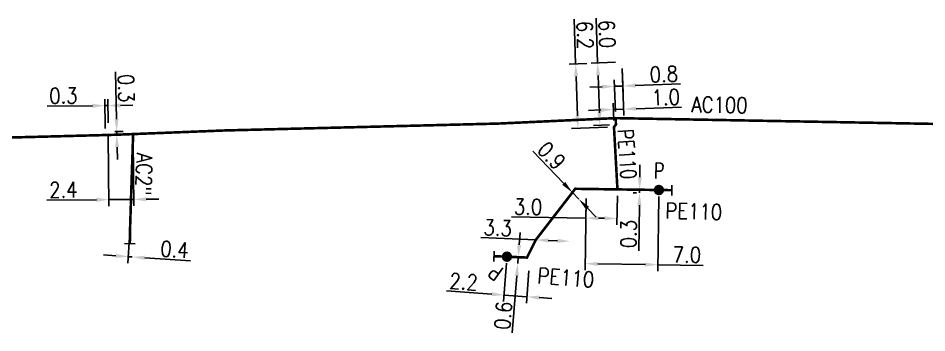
# Model space of a CAD drawing. Header units: millimetres. Extents: x 101000 to 102000, y 121011 to 122007.
# Drawn here: x 101656.4 to 101744.1, y 121976.3 to 122006.6 of the extents above; entities that cross this region are included whole.
import ezdxf
from ezdxf.enums import TextEntityAlignment as Align

# ---------------------------------------------------------------- set-up
doc = ezdxf.new("R2010")
doc.units = ezdxf.units.MM
doc.header["$PDMODE"] = 34
doc.linetypes.add('L_25_AP', pattern=[2000, 1000, 1000])
doc.linetypes.add('L_25_PE', pattern=[2000, 1000, 1000])
doc.layers.get('0').update_dxf_attribs({"linetype": 'CONTINUOUS'})
doc.layers.get('Defpoints').update_dxf_attribs({"linetype": 'CONTINUOUS'})
for name, color, linetype in [('L_150', 1, 'CONTINUOUS'), ('L_300', 7, 'CONTINUOUS'), ('L_340', 7, 'CONTINUOUS')]:
    doc.layers.add(name, color=color, linetype=linetype)
doc.styles.add('G_ROMANS', font='ROMANS.SHX', dxfattribs={"width": 0.75})
doc.styles.get("Standard").update_dxf_attribs({"font": 'romans.shx', "width": 0.85})
doc.dimstyles.get("Standard").update_dxf_attribs({"dimtxt": 1.5, "dimasz": 1.2, "dimexe": 0.625, "dimexo": 0.625, "dimgap": 0.25, "dimtad": 1, "dimdec": 1, "dimzin": 0, "dimdsep": 46, "dimtxsty": 'Standard', "dimcen": -0.5, "dimadec": 0, "dimazin": 0, "dimtfac": 1, "dimtdec": 1, "dimtmove": 0, "dimatfit": 3, "dimfxl": 0, "dimtolj": 1, "dimtzin": 0, "dimarcsym": 0})

# ---------------------------------------------------------------- blocks, each defined once
blk = doc.blocks.new('*D30')
at = {"layer": 'Defpoints', "color": 0, "linetype": 'Continuous', "transparency": 16777216}
for p in [(101714.673, 122002.371), (101714.835, 121997.838), (101713.9, 121996.118)]:
    blk.add_point(p, dxfattribs=at)
at = {"layer": 'L_150', "color": 0, "linetype": 'Continuous', "lineweight": -2, "transparency": 16777216}
for p, q in [((101714.695, 122001.747), (101714.857, 121997.213)), ((101713.877, 121996.743), (101713.817, 121998.427)), ((101712.64, 121997.759), (101711.441, 121997.716)), ((101713.839, 121997.802), (101714.835, 121997.838)), ((101716.034, 121997.881), (101720.422, 121998.038))]:
    blk.add_line(p, q, dxfattribs=at)
at = {"layer": 'L_150', "color": 0, "linetype": 'Continuous', "transparency": 16777216}
for points in [[(101712.633, 121997.959), (101712.647, 121997.559), (101713.839, 121997.802)], [(101716.027, 121998.081), (101716.041, 121997.681), (101714.835, 121997.838)]]:
    blk.add_solid(points, dxfattribs=at)
at = {"layer": 'L_150', "color": 0, "linetype": 'Continuous', "transparency": 16777216, "insert": (101718.892, 121998.984), "char_height": 1.5, "attachment_point": 5, "rotation": 2.05241}
blk.add_mtext('\\A1;1.0', dxfattribs=at)
blk = doc.blocks.new('*D31')
at = {"layer": 'Defpoints', "color": 0, "linetype": 'Continuous', "transparency": 16777216}
for p in [(101711.23, 121989.848), (101714.234, 121990.105), (101711.194, 121987.346)]:
    blk.add_point(p, dxfattribs=at)
at = {"layer": 'L_150', "color": 0, "linetype": 'Continuous', "lineweight": -2, "transparency": 16777216}
for p, q in [((101714.225, 121989.48), (101714.184, 121986.678)), ((101711.221, 121989.223), (101711.185, 121986.721)), ((101711.194, 121987.346), (101704.014, 121987.449)), ((101712.993, 121987.32), (101712.393, 121987.328))]:
    blk.add_line(p, q, dxfattribs=at)
at = {"layer": 'L_150', "color": 0, "linetype": 'Continuous', "transparency": 16777216}
for points in [[(101712.396, 121987.528), (101712.391, 121987.128), (101711.194, 121987.346)], [(101712.996, 121987.52), (101712.991, 121987.12), (101714.193, 121987.303)]]:
    blk.add_solid(points, dxfattribs=at)
at = {"layer": 'L_150', "color": 0, "linetype": 'Continuous', "transparency": 16777216, "insert": (101705.614, 121988.426), "char_height": 1.5, "attachment_point": 5, "rotation": 359.1764}
blk.add_mtext('\\A1;3.0', dxfattribs=at)
blk = doc.blocks.new('*D32')
at = {"layer": 'Defpoints', "color": 0, "linetype": 'Continuous', "transparency": 16777216}
for p in [(101711.23, 121989.848), (101718.233, 121990.048), (101711.13, 121982.953)]:
    blk.add_point(p, dxfattribs=at)
at = {"layer": 'L_300', "color": 0, "linetype": 'Continuous', "lineweight": -2, "transparency": 16777216}
for p, q in [((101718.224, 121989.423), (101718.121, 121982.227)), ((101711.221, 121989.223), (101711.121, 121982.328)), ((101712.33, 121982.935), (101716.93, 121982.869)), ((101718.13, 121982.852), (101722.501, 121982.789))]:
    blk.add_line(p, q, dxfattribs=at)
at = {"layer": 'L_300', "color": 0, "linetype": 'Continuous', "transparency": 16777216}
for points in [[(101712.333, 121983.135), (101712.327, 121982.735), (101711.13, 121982.953)], [(101716.933, 121983.069), (101716.927, 121982.669), (101718.13, 121982.852)]]:
    blk.add_solid(points, dxfattribs=at)
at = {"layer": 'L_300', "color": 0, "linetype": 'Continuous', "transparency": 16777216, "insert": (101720.93, 121983.812), "char_height": 1.5, "attachment_point": 5, "rotation": 359.1764}
blk.add_mtext('\\A1;7.0', dxfattribs=at)
blk = doc.blocks.new('*D33')
at = {"layer": 'Defpoints', "color": 0, "linetype": 'Continuous', "transparency": 16777216}
for p in [(101709.892, 121989.813), (101710.515, 121989.163), (101710.515, 121989.163)]:
    blk.add_point(p, dxfattribs=at)
at = {"layer": 'L_150', "color": 0, "linetype": 'Continuous', "lineweight": -2, "transparency": 16777216}
for p, q in [((101709.062, 121990.68), (101706.079, 121993.792)), ((101710.515, 121989.163), (101709.892, 121989.813)), ((101711.345, 121988.297), (101712.175, 121987.43))]:
    blk.add_line(p, q, dxfattribs=at)
at = {"layer": 'L_150', "color": 0, "linetype": 'Continuous', "transparency": 16777216}
for points in [[(101709.206, 121990.818), (101708.917, 121990.541), (101709.892, 121989.813)], [(101711.489, 121988.435), (101711.2, 121988.159), (101710.515, 121989.163)]]:
    blk.add_solid(points, dxfattribs=at)
at = {"layer": 'L_150', "color": 0, "linetype": 'Continuous', "transparency": 16777216, "insert": (101707.878, 121993.361), "char_height": 1.5, "attachment_point": 5, "rotation": 313.77651}
blk.add_mtext('\\A1;0.9', dxfattribs=at)
blk = doc.blocks.new('*D34')
at = {"layer": 'Defpoints', "color": 0, "linetype": 'Continuous', "transparency": 16777216}
for p in [(101716.366, 121989.775), (101716.681, 121989.77), (101716.685, 121990.07)]:
    blk.add_point(p, dxfattribs=at)
at = {"layer": 'L_150', "color": 0, "linetype": 'Continuous', "lineweight": -2, "transparency": 16777216}
for p, q in [((101716.388, 121991.274), (101716.405, 121992.474)), ((101716.056, 121989.779), (101715.741, 121989.784)), ((101716.061, 121990.079), (101715.746, 121990.084)), ((101716.37, 121990.075), (101716.366, 121989.775)), ((101716.349, 121988.575), (101716.286, 121984.204))]:
    blk.add_line(p, q, dxfattribs=at)
at = {"layer": 'L_150', "color": 0, "linetype": 'Continuous', "transparency": 16777216}
for points in [[(101716.188, 121991.277), (101716.588, 121991.272), (101716.37, 121990.075)], [(101716.149, 121988.578), (101716.549, 121988.572), (101716.366, 121989.775)]]:
    blk.add_solid(points, dxfattribs=at)
at = {"layer": 'L_150', "color": 0, "linetype": 'Continuous', "transparency": 16777216, "insert": (101715.309, 121985.804), "char_height": 1.5, "attachment_point": 5, "rotation": 89.1764}
blk.add_mtext('\\A1;0.3', dxfattribs=at)
blk = doc.blocks.new('L_340_07')
at = {"color": 0, "linetype": 'Continuous', "const_width": 0.25, "flags": 128}
blk.add_lwpolyline([(0, 0), (1.25, 0)], dxfattribs=at)
at = {"color": 0, "linetype": 'Continuous', "flags": 128}
blk.add_lwpolyline([(1.25, -0.5), (1.25, 0.5)], dxfattribs=at)
at = {"color": 0, "linetype": 'Continuous', "style": 'G_ROMANS', "width": 0.75, "flags": 3}
for tag, p in [('DEF_LEG', (0.723, -3.465)), ('DEF_COUP', (0.723, -5.965)), ('DEF_TYPE', (0.723, -8.465))]:
    blk.add_attdef(tag, text='', height=1.2, dxfattribs=at).set_placement(p, align=Align.MIDDLE)
blk = doc.blocks.new('L_300_12')
at = {"color": 0, "linetype": 'Continuous', "const_width": 0.497, "flags": 128}
blk.add_lwpolyline([(-0.252, 0, 1), (0.252, 0, 1)], format="xyb", close=True, dxfattribs=at)
at = {"color": 0, "linetype": 'Continuous', "style": 'G_ROMANS', "width": 0.75}
blk.add_text('P', height=1.5, dxfattribs=at).set_placement((0, 1.85), align=Align.MIDDLE)
at = {"color": 0, "linetype": 'Continuous', "style": 'G_ROMANS', "width": 0.75, "flags": 3}
for tag, p in [('DEF_LEG', (0, -5)), ('DEF_COUP', (0, -7.5)), ('DEF_TYPE', (0, -10))]:
    blk.add_attdef(tag, text='', height=1.2, dxfattribs=at).set_placement(p, align=Align.MIDDLE)
blk = doc.blocks.new('*D35')
at = {"layer": 'Defpoints', "color": 0, "linetype": 'Continuous', "transparency": 16777216}
for p in [(101706.36, 121985.245), (101709.657, 121985.105), (101709.657, 121985.105)]:
    blk.add_point(p, dxfattribs=at)
at = {"layer": 'L_150', "color": 0, "linetype": 'Continuous', "lineweight": -2, "transparency": 16777216}
for p, q in [((101706.36, 121985.245), (101701.064, 121985.468)), ((101708.458, 121985.156), (101707.559, 121985.194))]:
    blk.add_line(p, q, dxfattribs=at)
at = {"layer": 'L_150', "color": 0, "linetype": 'Continuous', "transparency": 16777216}
for points in [[(101707.568, 121985.394), (101707.551, 121984.994), (101706.36, 121985.245)], [(101708.467, 121985.356), (101708.45, 121984.956), (101709.657, 121985.105)]]:
    blk.add_solid(points, dxfattribs=at)
at = {"layer": 'L_150', "color": 0, "linetype": 'Continuous', "transparency": 16777216, "insert": (101702.691, 121986.4), "char_height": 1.5, "attachment_point": 5, "rotation": 357.58322}
blk.add_mtext('\\A1;3.3', dxfattribs=at)
blk = doc.blocks.new('*D36')
at = {"layer": 'Defpoints', "color": 0, "linetype": 'Continuous', "transparency": 16777216}
for p in [(101703.58, 121983.622), (101705.732, 121982.893), (101705.501, 121979.769)]:
    blk.add_point(p, dxfattribs=at)
at = {"layer": 'L_300', "color": 0, "linetype": 'Continuous', "lineweight": -2, "transparency": 16777216}
for p, q in [((101703.533, 121982.999), (101703.261, 121979.307)), ((101705.686, 121982.269), (101705.455, 121979.145)), ((101702.11, 121980.019), (101697.751, 121980.341)), ((101705.501, 121979.769), (101703.307, 121979.931)), ((101706.698, 121979.68), (101707.894, 121979.592))]:
    blk.add_line(p, q, dxfattribs=at)
at = {"layer": 'L_300', "color": 0, "linetype": 'Continuous', "transparency": 16777216}
for points in [[(101702.125, 121980.218), (101702.095, 121979.819), (101703.307, 121979.931)], [(101706.712, 121979.88), (101706.683, 121979.481), (101705.501, 121979.769)]]:
    blk.add_solid(points, dxfattribs=at)
at = {"layer": 'L_300', "color": 0, "linetype": 'Continuous', "transparency": 16777216, "insert": (101699.406, 121981.221), "char_height": 1.5, "attachment_point": 5, "rotation": 355.77637}
blk.add_mtext('\\A1;2.2', dxfattribs=at)
blk = doc.blocks.new('*D37')
at = {"layer": 'Defpoints', "color": 0, "linetype": 'Continuous', "transparency": 16777216}
for p in [(101704.664, 121983.578), (101704.617, 121982.98), (101704.617, 121982.98)]:
    blk.add_point(p, dxfattribs=at)
at = {"layer": 'L_150', "color": 0, "linetype": 'Continuous', "lineweight": -2, "transparency": 16777216}
for p, q in [((101704.758, 121984.775), (101704.852, 121985.971)), ((101704.664, 121983.578), (101704.617, 121982.98)), ((101704.523, 121981.784), (101704.092, 121976.295))]:
    blk.add_line(p, q, dxfattribs=at)
at = {"layer": 'L_150', "color": 0, "linetype": 'Continuous', "transparency": 16777216}
for points in [[(101704.559, 121984.79), (101704.958, 121984.759), (101704.664, 121983.578)], [(101704.324, 121981.799), (101704.723, 121981.768), (101704.617, 121982.98)]]:
    blk.add_solid(points, dxfattribs=at)
at = {"layer": 'L_150', "color": 0, "linetype": 'Continuous', "transparency": 16777216, "insert": (101703.219, 121977.954), "char_height": 1.5, "attachment_point": 5, "rotation": 85.50861}
blk.add_mtext('\\A1;0.6', dxfattribs=at)
blk = doc.blocks.new('*D38')
at = {"layer": 'Defpoints', "color": 0, "linetype": 'Continuous', "transparency": 16777216}
for p in [(101712.323, 122002.287), (101714.673, 122002.371), (101714.088, 121996.346)]:
    blk.add_point(p, dxfattribs=at)
at = {"layer": 'L_150', "color": 0, "linetype": 'Continuous', "lineweight": -2, "transparency": 16777216}
for p, q in [((101712.323, 122002.287), (101712.169, 122006.595)), ((101714.048, 122002.349), (101711.699, 122002.265)), ((101712.495, 121997.49), (101712.366, 122001.088)), ((101713.463, 121996.324), (101711.914, 121996.268))]:
    blk.add_line(p, q, dxfattribs=at)
at = {"layer": 'L_150', "color": 0, "linetype": 'Continuous', "transparency": 16777216}
for points in [[(101712.566, 122001.095), (101712.167, 122001.081), (101712.323, 122002.287)], [(101712.695, 121997.497), (101712.295, 121997.483), (101712.538, 121996.291)]]:
    blk.add_solid(points, dxfattribs=at)
at = {"layer": 'L_150', "color": 0, "linetype": 'Continuous', "transparency": 16777216, "insert": (101713.224, 122005.076), "char_height": 1.5, "attachment_point": 5, "rotation": 272.05241}
blk.add_mtext('\\A1;6.0', dxfattribs=at)
blk = doc.blocks.new('*D39')
at = {"layer": 'Defpoints', "color": 0, "linetype": 'Continuous', "transparency": 16777216}
for p in [(101714.673, 122002.371), (101714.755, 122000.064), (101714.066, 121996.971)]:
    blk.add_point(p, dxfattribs=at)
at = {"layer": 'L_150', "color": 0, "linetype": 'Continuous', "lineweight": -2, "transparency": 16777216}
for p, q in [((101714.695, 122001.747), (101714.778, 121999.44)), ((101712.756, 121999.993), (101711.557, 121999.95)), ((101714.043, 121997.596), (101713.933, 122000.66)), ((101713.956, 122000.036), (101714.755, 122000.064)), ((101715.954, 122000.107), (101720.323, 122000.264))]:
    blk.add_line(p, q, dxfattribs=at)
at = {"layer": 'L_150', "color": 0, "linetype": 'Continuous', "transparency": 16777216}
for points in [[(101712.749, 122000.193), (101712.764, 121999.793), (101713.956, 122000.036)], [(101715.947, 122000.307), (101715.962, 121999.908), (101714.755, 122000.064)]]:
    blk.add_solid(points, dxfattribs=at)
at = {"layer": 'L_150', "color": 0, "linetype": 'Continuous', "transparency": 16777216, "insert": (101718.703, 122001.207), "char_height": 1.5, "attachment_point": 5, "rotation": 2.05241}
blk.add_mtext('\\A1;0.8', dxfattribs=at)
blk = doc.blocks.new('*D40')
at = {"layer": 'Defpoints', "color": 0, "linetype": 'Continuous', "transparency": 16777216}
for p in [(101710.202, 122002.19), (101711.903, 122002.251), (101713.9, 121996.118)]:
    blk.add_point(p, dxfattribs=at)
at = {"layer": 'L_150', "color": 0, "linetype": 'Continuous', "lineweight": -2, "transparency": 16777216}
for p, q in [((101710.202, 122002.19), (101710.048, 122006.498)), ((101711.279, 122002.228), (101709.578, 122002.167)), ((101710.381, 121997.193), (101710.245, 122000.99)), ((101713.275, 121996.096), (101709.8, 121995.971))]:
    blk.add_line(p, q, dxfattribs=at)
at = {"layer": 'L_150', "color": 0, "linetype": 'Continuous', "transparency": 16777216}
for points in [[(101710.445, 122000.998), (101710.045, 122000.983), (101710.202, 122002.19)], [(101710.581, 121997.2), (101710.182, 121997.186), (101710.424, 121995.994)]]:
    blk.add_solid(points, dxfattribs=at)
at = {"layer": 'L_150', "color": 0, "linetype": 'Continuous', "transparency": 16777216, "insert": (101711.103, 122004.979), "char_height": 1.5, "attachment_point": 5, "rotation": 272.05241}
blk.add_mtext('\\A1;6.2', dxfattribs=at)
blk = doc.blocks.new('*D458')
at = {"layer": 'Defpoints', "color": 0, "linetype": 'Continuous', "transparency": 16777216}
for p in [(101665.126, 121995.654), (101665.953, 121995.373), (101665.953, 121995.373)]:
    blk.add_point(p, dxfattribs=at)
at = {"layer": 'L_150', "color": 0, "linetype": 'Continuous', "lineweight": -2, "transparency": 16777216}
for p, q in [((101665.921, 121996.871), (101665.823, 122001.42)), ((101665.751, 121995.667), (101666.572, 121995.685)), ((101665.953, 121995.373), (101665.947, 121995.672)), ((101665.979, 121994.173), (101666.005, 121992.973))]:
    blk.add_line(p, q, dxfattribs=at)
at = {"layer": 'L_150', "color": 0, "linetype": 'Continuous', "transparency": 16777216}
for points in [[(101666.121, 121996.876), (101665.721, 121996.867), (101665.947, 121995.672)], [(101666.179, 121994.177), (101665.779, 121994.169), (101665.953, 121995.373)]]:
    blk.add_solid(points, dxfattribs=at)
at = {"layer": 'L_150', "color": 0, "linetype": 'Continuous', "transparency": 16777216, "insert": (101666.857, 121999.857), "char_height": 1.5, "attachment_point": 5, "rotation": 271.23517}
blk.add_mtext('\\A1;0.3', dxfattribs=at)
blk = doc.blocks.new('*D459')
at = {"layer": 'Defpoints', "color": 0, "linetype": 'Continuous', "transparency": 16777216}
for p in [(101667.225, 121986.126), (101667.053, 121983.626), (101667.449, 121983.599)]:
    blk.add_point(p, dxfattribs=at)
at = {"layer": 'L_340', "color": 0, "linetype": 'Continuous', "lineweight": -2, "transparency": 16777216}
for p, q in [((101667.182, 121985.503), (101667.01, 121983.003)), ((101667.492, 121984.223), (101667.492, 121984.223)), ((101665.856, 121983.708), (101664.659, 121983.791)), ((101667.053, 121983.626), (101667.449, 121983.599)), ((101668.646, 121983.517), (101673.068, 121983.213))]:
    blk.add_line(p, q, dxfattribs=at)
at = {"layer": 'L_340', "color": 0, "linetype": 'Continuous', "transparency": 16777216}
for points in [[(101665.869, 121983.908), (101665.842, 121983.509), (101667.053, 121983.626)], [(101668.66, 121983.716), (101668.632, 121983.317), (101667.449, 121983.599)]]:
    blk.add_solid(points, dxfattribs=at)
at = {"layer": 'L_340', "color": 0, "linetype": 'Continuous', "transparency": 16777216, "insert": (101671.524, 121984.321), "char_height": 1.5, "attachment_point": 5, "rotation": 356.07044}
blk.add_mtext('\\A1;0.4', dxfattribs=at)
blk = doc.blocks.new('*D460')
at = {"layer": 'Defpoints', "color": 0, "linetype": 'Continuous', "transparency": 16777216}
for p in [(101665.119, 121995.904), (101667.527, 121995.435), (101665.192, 121989.119)]:
    blk.add_point(p, dxfattribs=at)
at = {"layer": 'L_150', "color": 0, "linetype": 'Continuous', "lineweight": -2, "transparency": 16777216}
for p, q in [((101665.125, 121995.279), (101665.198, 121988.494)), ((101667.533, 121994.81), (101667.601, 121988.519)), ((101663.992, 121989.106), (101659.196, 121989.054)), ((101667.594, 121989.144), (101665.192, 121989.119)), ((101668.794, 121989.157), (101669.994, 121989.17))]:
    blk.add_line(p, q, dxfattribs=at)
at = {"layer": 'L_150', "color": 0, "linetype": 'Continuous', "transparency": 16777216}
for points in [[(101663.989, 121989.306), (101663.994, 121988.906), (101665.192, 121989.119)], [(101668.792, 121989.357), (101668.796, 121988.957), (101667.594, 121989.144)]]:
    blk.add_solid(points, dxfattribs=at)
at = {"layer": 'L_150', "color": 0, "linetype": 'Continuous', "transparency": 16777216, "insert": (101660.801, 121990.071), "char_height": 1.5, "attachment_point": 5, "rotation": 0.61598}
blk.add_mtext('\\A1;2.4', dxfattribs=at)
blk = doc.blocks.new('*D461')
at = {"layer": 'Defpoints', "color": 0, "linetype": 'Continuous', "transparency": 16777216}
for p in [(101664.798, 121998.174), (101665.119, 121995.904), (101664.828, 121995.341)]:
    blk.add_point(p, dxfattribs=at)
at = {"layer": 'L_150', "color": 0, "linetype": 'Continuous', "lineweight": -2, "transparency": 16777216}
for p, q in [((101664.821, 121995.966), (101664.791, 121998.799)), ((101665.094, 121998.177), (101664.798, 121998.174)), ((101665.112, 121996.529), (101665.087, 121998.802)), ((101666.294, 121998.19), (101667.494, 121998.203)), ((101663.598, 121998.161), (101659.226, 121998.114))]:
    blk.add_line(p, q, dxfattribs=at)
at = {"layer": 'L_150', "color": 0, "linetype": 'Continuous', "transparency": 16777216}
for points in [[(101663.595, 121998.361), (101663.6, 121997.961), (101664.798, 121998.174)], [(101666.292, 121998.39), (101666.296, 121997.99), (101665.094, 121998.177)]]:
    blk.add_solid(points, dxfattribs=at)
at = {"layer": 'L_150', "color": 0, "linetype": 'Continuous', "transparency": 16777216, "insert": (101660.801, 121999.131), "char_height": 1.5, "attachment_point": 5, "rotation": 0.61598}
blk.add_mtext('\\A1;0.3', dxfattribs=at)

msp = doc.modelspace()

# ---------------------------------------------------------------- linework, layer by layer
at = {"layer": 'L_150', "linetype": 'L_25_AP', "const_width": 0.25, "flags": 128}
for points in [[(101592.232, 121997.063), (101594.85, 121996.734), (101597.386, 121996.404), (101601.807, 121995.996), (101616.48, 121994.792), (101639.45, 121994.681), (101664.828, 121995.341), (101665.953, 121995.373), (101668.024, 121995.455), (101676.33, 121995.782), (101702.742, 121996.446), (101702.742, 121996.446), (101714.066, 121996.971), (101755.9, 121996.213), (101770.227, 121995.795), (101770.227, 121995.795), (101789.828, 121995.213), (101790.528, 121995.192), (101792.407, 121995.136)], [(101667.225, 121986.126), (101667.527, 121995.435)]]:
    msp.add_lwpolyline(points, dxfattribs=at)
at = {"layer": 'L_150', "linetype": 'L_25_PE', "const_width": 0.25, "flags": 128}
for points in [[(101714.066, 121996.971), (101714.088, 121996.346), (101713.9, 121996.118), (101714.234, 121990.105)], [(101718.233, 121990.048), (101714.234, 121990.106), (101710.164, 121990.166), (101709.892, 121989.813), (101706.36, 121985.245), (101705.509, 121983.541), (101704.664, 121983.578), (101703.58, 121983.622)]]:
    msp.add_lwpolyline(points, dxfattribs=at)

# ---------------------------------------------------------------- block references
at = {"layer": 'L_300'}
for p, rotation in [((101718.233, 121990.048), 359.1763985756361), ((101703.579, 121983.626), 143.8537745647618)]:
    msp.add_blockref('L_300_12', p, dxfattribs=dict(at, rotation=rotation))
at = {"layer": 'L_340'}
for p, rotation in [((101718.233, 121990.048), 359.1763985744142), ((101667.225, 121986.126), 269.3350894717089), ((101703.58, 121983.622), 177.6695351316066)]:
    msp.add_blockref('L_340_07', p, dxfattribs=dict(at, rotation=rotation))

# ---------------------------------------------------------------- texts
at = {"layer": 'L_150', "linetype": 'Continuous'}
for rotation, width, p in [(273.8721, 0.75, (101715.157, 121993.512)), (358.48072, 0.85, (101721.599, 121987.99)), (355.50861, 0.85, (101709.263, 121981.608))]:
    msp.add_text('PE110', height=1.5, rotation=rotation, dxfattribs=dict(at, width=width)).set_placement(p, align=Align.MIDDLE)
at = {"layer": 'L_150', "linetype": 'Continuous', "char_height": 1.5, "attachment_point": 7}
for s, insert, rotation in [('AC100', (101721.365, 121997.543), 358.96256), ('AC2"', (101667.886, 121993.645), 268.1421)]:
    msp.add_mtext(s, dxfattribs=dict(at, insert=insert, rotation=rotation))

# ---------------------------------------------------------------- dimensions: what is measured, and where the dimension line sits
at = {"layer": 'L_150', "linetype": 'Continuous'}
for base, p1, p2, angle, text, picture, middle in [((101710.202, 122002.19), (101713.9, 121996.118), (101711.903, 122002.251), 272.05241, '6.2', '*D40', (101710.104, 122004.943)), ((101712.323, 122002.287), (101714.088, 121996.346), (101714.673, 122002.371), 272.05241, '6.0', '*D38', (101712.225, 122005.041)), ((101714.835, 121997.838), (101713.9, 121996.118), (101714.673, 122002.371), 182.05241, '1.0', '*D30', (101718.928, 121997.985)), ((101714.755, 122000.064), (101714.066, 121996.971), (101714.673, 122002.371), 182.05241, '0.8', '*D39', (101718.738, 122000.207)), ((101710.515, 121989.163), (101709.892, 121989.813), (101710.515, 121989.163), 133.77651, '0.9', '*D33', (101707.155, 121992.669)), ((101716.366, 121989.775), (101716.685, 121990.07), (101716.681, 121989.77), 89.1764, '0.3', '*D34', (101716.309, 121985.789)), ((101711.194, 121987.346), (101714.234, 121990.105), (101711.23, 121989.848), 359.1764, '3.0', '*D31', (101705.6, 121987.426)), ((101709.657, 121985.105), (101706.36, 121985.245), (101709.657, 121985.105), 177.58322, '3.3', '*D35', (101702.649, 121985.401)), ((101704.617, 121982.98), (101704.664, 121983.578), (101704.617, 121982.98), 85.50861, '0.6', '*D37', (101704.216, 121977.876))]:
    dim = msp.add_linear_dim(base=base, p1=p1, p2=p2, angle=angle, text=text, dimstyle='Standard', dxfattribs=at)
    dim.commit()
    dim.dimension.update_dxf_attribs({"geometry": picture, "text_midpoint": middle, "dimtype": 160})
for base, p1, p2, angle, picture, middle in [((101665.953, 121995.373), (101665.126, 121995.654), (101665.953, 121995.373), 271.23517, '*D458', (101665.857, 121999.835)), ((101664.798, 121998.174), (101665.119, 121995.904), (101664.828, 121995.341), 180.61598, '*D461', (101660.812, 121998.131)), ((101665.192, 121989.119), (101667.527, 121995.435), (101665.119, 121995.904), 180.61598, '*D460', (101660.812, 121989.071))]:
    dim = msp.add_linear_dim(base=base, p1=p1, p2=p2, angle=angle, dimstyle='Standard', dxfattribs=at)
    dim.commit()
    dim.dimension.update_dxf_attribs({"geometry": picture, "text_midpoint": middle, "dimtype": 160})
at = {"layer": 'L_300', "linetype": 'Continuous'}
for base, p1, p2, angle, text, picture, middle in [((101711.13, 121982.953), (101718.233, 121990.048), (101711.23, 121989.848), 359.1764, '7.0', '*D32', (101720.915, 121982.812)), ((101705.501, 121979.769), (101703.58, 121983.622), (101705.732, 121982.893), 175.77637, '2.2', '*D36', (101699.332, 121980.224))]:
    dim = msp.add_linear_dim(base=base, p1=p1, p2=p2, angle=angle, text=text, dimstyle='Standard', dxfattribs=at)
    dim.commit()
    dim.dimension.update_dxf_attribs({"geometry": picture, "text_midpoint": middle, "dimtype": 160})
at = {"layer": 'L_340', "linetype": 'Continuous'}
dim = msp.add_linear_dim(base=(101667.053, 121983.626), p1=(101667.449, 121983.599), p2=(101667.225, 121986.126), angle=176.07044, dimstyle='Standard', dxfattribs=at)
dim.commit()
dim.dimension.update_dxf_attribs({"geometry": '*D459', "text_midpoint": (101671.456, 121983.324), "dimtype": 160})

doc.saveas('drawing.dxf')
